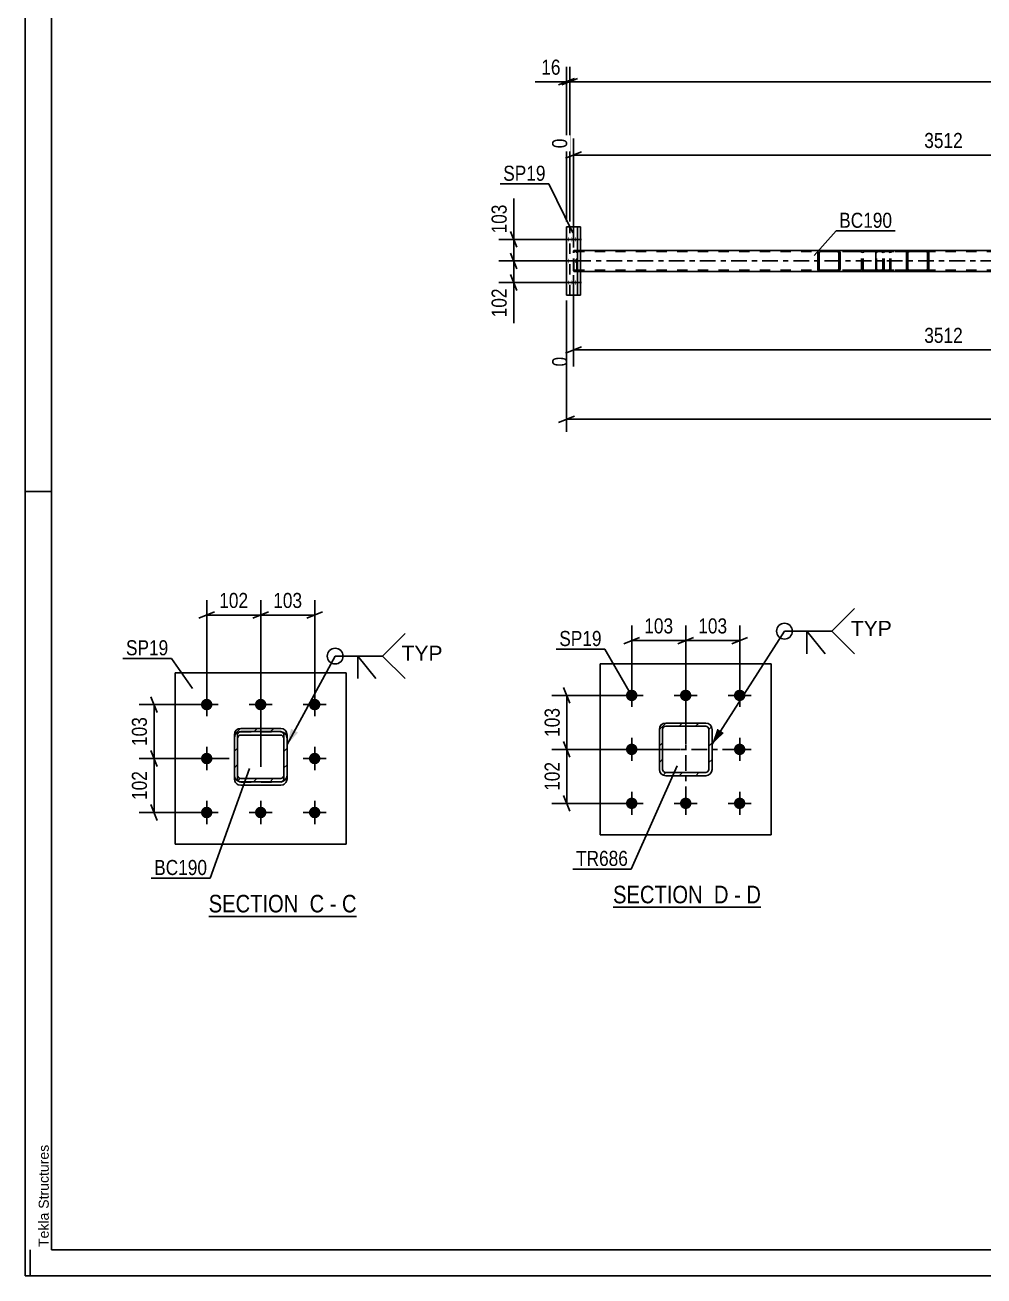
# Model space of a CAD drawing. Header units: millimetres. Extents: x -48 to 793, y -409 to 185.
# Drawn here: x -47.5 to 134.6, y -408.9 to -171.3 of the extents above; entities that cross this region are included whole.
import ezdxf

# ---------------------------------------------------------------- set-up
doc = ezdxf.new("R2010")
doc.units = ezdxf.units.MM
doc.linetypes.add('DXK_LINE_DOT2', pattern=[3.9198, 1.9599, -1.9599])
doc.linetypes.add('DXK_LINE_DOT3', pattern=[5.9187, 2.979, -0.9799, 0.9799, -0.9799])
doc.styles.add('Arial', font='ARIAL.TTF', dxfattribs={"height": 0.2})
doc.styles.add('Arial Narrow', font='ARIALN.TTF', dxfattribs={"height": 0.2})

# ---------------------------------------------------------------- blocks, each defined once
blk = doc.blocks.new('Unknown-122568784-18 - 2078')
at = {"color": 6, "linetype": 'Continuous'}
blk.add_line((64.13, -338.83), (92.2, -338.83), dxfattribs=at)
at = {"color": 0, "linetype": 'Continuous'}
blk.add_wipeout([(82.24, -338.08), (82.24, -334.58), (64.13, -334.58), (64.13, -338.08)], dxfattribs=at)
at = {"color": 7, "linetype": 'Continuous', "style": 'Arial Narrow'}
blk.add_text('SECTION ', height=3.34, dxfattribs=at).set_placement((64.13, -338.08))
at = {"color": 0, "linetype": 'Continuous'}
blk.add_wipeout([(86.06, -338.08), (86.06, -334.58), (83.29, -334.58), (83.29, -338.08)], dxfattribs=at)
at = {"color": 7, "linetype": 'Continuous', "style": 'Arial Narrow'}
blk.add_text('D', height=3.34, dxfattribs=at).set_placement((83.29, -338.08))
at = {"color": 0, "linetype": 'Continuous'}
blk.add_wipeout([(88.38, -338.08), (88.38, -334.58), (87.11, -334.58), (87.11, -338.08)], dxfattribs=at)
at = {"color": 7, "linetype": 'Continuous', "style": 'Arial Narrow'}
blk.add_text('-', height=3.34, dxfattribs=at).set_placement((87.11, -338.08))
at = {"color": 0, "linetype": 'Continuous'}
blk.add_wipeout([(92.2, -338.08), (92.2, -334.58), (89.43, -334.58), (89.43, -338.08)], dxfattribs=at)
at = {"color": 7, "linetype": 'Continuous', "style": 'Arial Narrow'}
blk.add_text('D', height=3.34, dxfattribs=at).set_placement((89.43, -338.08))
blk = doc.blocks.new('Unknown-122568784-1133 - 17325')
at = {"color": 5, "linetype": 'Continuous'}
for p, q in [((-47.51, 185.13), (-47.51, -408.87)), ((-42.51, 180.13), (-42.51, -403.87)), ((-42.51, -259.87), (-47.51, -259.87)), ((-46.51, -408.87), (-46.51, -403.87)), ((-42.51, -403.87), (788.49, -403.87)), ((-47.51, -408.87), (793.49, -408.87))]:
    blk.add_line(p, q, dxfattribs=at)
at = {"color": 174, "linetype": 'Continuous', "style": 'Arial'}
blk.add_text('Tekla Structures', height=1.9102, rotation=90, dxfattribs=at).set_placement((-43.01, -403.37))
blk = doc.blocks.new('Unknown-122568784-13 - 16167')
at = {"color": 6, "linetype": 'Continuous'}
blk.add_line((-12.64, -340.56), (15.43, -340.56), dxfattribs=at)
at = {"color": 0, "linetype": 'Continuous'}
blk.add_wipeout([(5.47, -339.81), (5.47, -336.31), (-12.64, -336.31), (-12.64, -339.81)], dxfattribs=at)
at = {"color": 7, "linetype": 'Continuous', "style": 'Arial Narrow'}
blk.add_text('SECTION ', height=3.34, dxfattribs=at).set_placement((-12.64, -339.81))
at = {"color": 0, "linetype": 'Continuous'}
blk.add_wipeout([(9.29, -339.81), (9.29, -336.31), (6.52, -336.31), (6.52, -339.81)], dxfattribs=at)
at = {"color": 7, "linetype": 'Continuous', "style": 'Arial Narrow'}
blk.add_text('C', height=3.34, dxfattribs=at).set_placement((6.52, -339.81))
at = {"color": 0, "linetype": 'Continuous'}
blk.add_wipeout([(11.61, -339.81), (11.61, -336.31), (10.34, -336.31), (10.34, -339.81)], dxfattribs=at)
at = {"color": 7, "linetype": 'Continuous', "style": 'Arial Narrow'}
blk.add_text('-', height=3.34, dxfattribs=at).set_placement((10.34, -339.81))
at = {"color": 0, "linetype": 'Continuous'}
blk.add_wipeout([(15.43, -339.81), (15.43, -336.31), (12.66, -336.31), (12.66, -339.81)], dxfattribs=at)
at = {"color": 7, "linetype": 'Continuous', "style": 'Arial Narrow'}
blk.add_text('C', height=3.34, dxfattribs=at).set_placement((12.66, -339.81))
blk = doc.blocks.new('Part-122568784-2136 - 2078')
at = {"color": 2, "linetype": 'Continuous'}
for p, q in [((94.17, -292.59), (61.67, -292.59)), ((61.67, -292.59), (61.67, -325.09)), ((94.17, -325.09), (94.17, -292.59)), ((61.67, -325.09), (94.17, -325.09))]:
    blk.add_line(p, q, dxfattribs=at)
blk = doc.blocks.new('Bolt-122568784-2181 - 2078')
at = {"linetype": 'Continuous'}
for points in [[(67.67, -299.69, -1), (67.67, -297.49, -1)], [(77.92, -299.69, -1), (77.92, -297.49, -1)], [(88.17, -299.69, -1), (88.17, -297.49, -1)], [(67.67, -309.94, -1), (67.67, -307.74, -1)], [(88.17, -309.94, -1), (88.17, -307.74, -1)], [(67.67, -320.19, -1), (67.67, -317.99, -1)], [(77.92, -320.19, -1), (77.92, -317.99, -1)], [(88.17, -320.19, -1), (88.17, -317.99, -1)]]:
    blk.add_hatch(color=1, dxfattribs=at).paths.add_polyline_path(points)
at = {"color": 1, "linetype": 'Continuous'}
for p, q in [((67.67, -300.79), (67.67, -296.39)), ((77.92, -300.79), (77.92, -296.39)), ((88.17, -300.79), (88.17, -296.39)), ((69.87, -298.59), (65.47, -298.59)), ((80.12, -298.59), (75.72, -298.59)), ((90.37, -298.59), (85.97, -298.59)), ((69.87, -308.84), (65.47, -308.84)), ((67.67, -311.04), (67.67, -306.64)), ((90.37, -308.84), (85.97, -308.84)), ((88.17, -311.04), (88.17, -306.64)), ((67.67, -321.29), (67.67, -316.89)), ((77.92, -321.29), (77.92, -316.89)), ((88.17, -321.29), (88.17, -316.89)), ((69.87, -319.09), (65.47, -319.09)), ((80.12, -319.09), (75.72, -319.09)), ((90.37, -319.09), (85.97, -319.09))]:
    blk.add_line(p, q, dxfattribs=at)
blk = doc.blocks.new('Part-122568784-2239 - 2078')
at = {"linetype": 'Continuous'}
h = blk.add_hatch(dxfattribs=at)
h.set_pattern_fill('', scale=0.7, style=0, pattern_type=0)
h.set_pattern_definition([(45, (74.1243, -303.8404), (-1.57154, 1.57154), [])])
h.paths.add_polyline_path([(81.72, -303.84), (74.12, -303.84), (73.67, -303.93), (73.28, -304.19), (73.02, -304.58), (72.92, -305.04), (72.92, -312.64), (73.02, -313.1), (73.28, -313.49), (73.67, -313.75), (74.12, -313.84), (81.72, -313.84), (82.18, -313.75), (82.57, -313.49), (82.83, -313.1), (82.92, -312.64), (82.92, -305.04), (82.83, -304.58), (82.57, -304.19), (82.18, -303.93)])
h.paths.add_polyline_path([(82.28, -304.81), (82.32, -305.04), (82.32, -312.64), (82.28, -312.87), (82.15, -313.06), (81.95, -313.19), (81.72, -313.24), (74.12, -313.24), (73.89, -313.19), (73.7, -313.06), (73.57, -312.87), (73.52, -312.64), (73.52, -305.04), (73.57, -304.81), (73.7, -304.62), (73.89, -304.49), (74.12, -304.44), (81.72, -304.44), (81.95, -304.49), (82.15, -304.62)])
at = {"color": 7, "linetype": 'DXK_LINE_DOT3'}
for p, q in [((77.92, -318.84), (77.92, -298.84)), ((87.92, -308.84), (67.92, -308.84))]:
    blk.add_line(p, q, dxfattribs=at)
at = {"color": 7, "linetype": 'DXK_LINE_DOT2'}
for p, q in [((73.67, -303.93), (74.12, -303.84)), ((74.12, -303.84), (81.72, -303.84)), ((81.72, -303.84), (82.18, -303.93)), ((72.92, -305.04), (73.02, -304.58)), ((72.92, -312.64), (72.92, -305.04)), ((73.57, -304.81), (73.52, -305.04)), ((73.52, -312.64), (73.52, -305.04)), ((73.7, -304.62), (73.57, -304.81)), ((73.89, -304.49), (73.7, -304.62)), ((74.12, -304.44), (73.89, -304.49)), ((74.12, -304.44), (81.72, -304.44)), ((81.95, -304.49), (81.72, -304.44)), ((82.15, -304.62), (81.95, -304.49)), ((82.28, -304.81), (82.15, -304.62)), ((82.32, -305.04), (82.28, -304.81)), ((82.32, -312.64), (82.32, -305.04)), ((82.83, -304.58), (82.92, -305.04)), ((82.92, -312.64), (82.92, -305.04)), ((73.02, -313.1), (72.92, -312.64)), ((73.52, -312.64), (73.57, -312.87)), ((73.57, -312.87), (73.7, -313.06)), ((73.7, -313.06), (73.89, -313.19)), ((73.89, -313.19), (74.12, -313.24)), ((74.12, -313.24), (81.72, -313.24)), ((81.72, -313.24), (81.95, -313.19)), ((81.95, -313.19), (82.15, -313.06)), ((82.15, -313.06), (82.28, -312.87)), ((82.28, -312.87), (82.32, -312.64)), ((82.92, -312.64), (82.83, -313.1)), ((74.12, -313.84), (73.67, -313.75)), ((74.12, -313.84), (81.72, -313.84)), ((82.18, -313.75), (81.72, -313.84))]:
    blk.add_line(p, q, dxfattribs=at)
at = {"color": 2, "linetype": 'Continuous'}
for p, q in [((74.12, -303.84), (73.67, -303.93)), ((74.12, -303.84), (81.72, -303.84)), ((82.18, -303.93), (81.72, -303.84)), ((73.02, -304.58), (72.92, -305.04)), ((72.92, -312.64), (72.92, -305.04)), ((73.52, -305.04), (73.57, -304.81)), ((73.52, -312.64), (73.52, -305.04)), ((73.57, -304.81), (73.7, -304.62)), ((73.7, -304.62), (73.89, -304.49)), ((73.89, -304.49), (74.12, -304.44)), ((74.12, -304.44), (81.72, -304.44)), ((81.72, -304.44), (81.95, -304.49)), ((81.95, -304.49), (82.15, -304.62)), ((82.15, -304.62), (82.28, -304.81)), ((82.28, -304.81), (82.32, -305.04)), ((82.32, -312.64), (82.32, -305.04)), ((82.92, -305.04), (82.83, -304.58)), ((82.92, -312.64), (82.92, -305.04)), ((72.92, -312.64), (73.02, -313.1)), ((73.57, -312.87), (73.52, -312.64)), ((73.7, -313.06), (73.57, -312.87)), ((73.89, -313.19), (73.7, -313.06)), ((74.12, -313.24), (73.89, -313.19)), ((74.12, -313.24), (81.72, -313.24)), ((81.95, -313.19), (81.72, -313.24)), ((82.15, -313.06), (81.95, -313.19)), ((82.28, -312.87), (82.15, -313.06)), ((82.32, -312.64), (82.28, -312.87)), ((82.83, -313.1), (82.92, -312.64)), ((73.67, -313.75), (74.12, -313.84)), ((74.12, -313.84), (81.72, -313.84)), ((81.72, -313.84), (82.18, -313.75))]:
    blk.add_line(p, q, dxfattribs=at)
at = {"color": 7, "linetype": 'DXK_LINE_DOT2'}
for centre, start, end in [((74.12, -305.04), 112.5, 157.5), ((81.72, -305.04), 22.5, 67.5), ((74.12, -312.64), 202.5, 247.5), ((81.72, -312.64), 292.5, 337.5)]:
    blk.add_arc(centre, 1.2, start, end, dxfattribs=at)
at = {"color": 2, "linetype": 'Continuous'}
for centre, start, end in [((74.12, -305.04), 112.5, 157.5), ((81.72, -305.04), 22.5, 67.5), ((74.12, -312.64), 202.5, 247.5), ((81.72, -312.64), 292.5, 337.5)]:
    blk.add_arc(centre, 1.2, start, end, dxfattribs=at)
blk = doc.blocks.new('Part-122568784-7209 - 6955')
at = {"linetype": 'Continuous'}
h = blk.add_hatch(dxfattribs=at)
h.set_pattern_fill('', scale=0.7, style=0, pattern_type=0)
h.set_pattern_definition([(45, (124.0168, -214.3581), (-1.57154, 1.57154), [])])
h.paths.add_polyline_path([(124.06, -214.54), (124.02, -214.36), (123.91, -214.2), (123.74, -214.1), (123.55, -214.06), (120.37, -214.06), (120.18, -214.1), (120.01, -214.2), (119.9, -214.36), (119.87, -214.54), (119.87, -217.58), (119.9, -217.77), (120.01, -217.92), (120.18, -218.03), (120.37, -218.06), (123.55, -218.06), (123.74, -218.03), (123.91, -217.92), (124.02, -217.77), (124.06, -217.58)])
h.paths.add_polyline_path([(123.78, -217.67), (123.73, -217.75), (123.65, -217.8), (123.55, -217.82), (120.37, -217.82), (120.27, -217.8), (120.19, -217.75), (120.14, -217.67), (120.12, -217.58), (120.12, -214.54), (120.14, -214.45), (120.19, -214.37), (120.27, -214.32), (120.37, -214.3), (123.55, -214.3), (123.65, -214.32), (123.73, -214.37), (123.78, -214.45), (123.8, -214.54), (123.8, -217.58)])
at = {"color": 2, "linetype": 'Continuous'}
for p, q in [((114.04, -214.54), (114.06, -214.36)), ((114.04, -217.58), (114.04, -214.54)), ((114.06, -214.36), (114.12, -214.2)), ((114.12, -214.2), (114.21, -214.1)), ((114.21, -214.1), (114.31, -214.06)), ((120.37, -214.06), (114.31, -214.06)), ((119.9, -214.36), (119.87, -214.54)), ((119.87, -217.58), (119.87, -214.54)), ((120.12, -214.54), (120.14, -214.45)), ((120.12, -217.58), (120.12, -214.54)), ((120.14, -214.45), (120.19, -214.37)), ((120.37, -214.06), (120.18, -214.1)), ((120.19, -214.37), (120.27, -214.32)), ((120.27, -214.32), (120.37, -214.3)), ((120.37, -214.06), (123.55, -214.06)), ((120.37, -214.3), (123.55, -214.3)), ((123.74, -214.1), (123.55, -214.06)), ((123.55, -214.3), (123.65, -214.32)), ((123.65, -214.32), (123.73, -214.37)), ((123.73, -214.37), (123.78, -214.45)), ((123.78, -214.45), (123.8, -214.54)), ((123.8, -217.58), (123.8, -214.54)), ((124.06, -214.54), (124.02, -214.36)), ((124.06, -217.58), (124.06, -214.54)), ((114.06, -217.77), (114.04, -217.58)), ((114.12, -217.92), (114.06, -217.77)), ((114.21, -218.03), (114.12, -217.92)), ((114.31, -218.06), (114.21, -218.03)), ((120.37, -218.06), (114.31, -218.06)), ((119.87, -217.58), (119.9, -217.77)), ((120.14, -217.67), (120.12, -217.58)), ((120.19, -217.75), (120.14, -217.67)), ((120.18, -218.03), (120.37, -218.06)), ((120.27, -217.8), (120.19, -217.75)), ((120.37, -217.82), (120.27, -217.8)), ((120.37, -217.82), (123.55, -217.82)), ((120.37, -218.06), (123.55, -218.06)), ((123.65, -217.8), (123.55, -217.82)), ((123.55, -218.06), (123.74, -218.03)), ((123.73, -217.75), (123.65, -217.8)), ((123.78, -217.67), (123.73, -217.75)), ((123.8, -217.58), (123.78, -217.67)), ((124.02, -217.77), (124.06, -217.58))]:
    blk.add_line(p, q, dxfattribs=at)
at = {"color": 7, "linetype": 'DXK_LINE_DOT2'}
for p, q in [((114.19, -214.45), (114.18, -214.54)), ((114.18, -217.58), (114.18, -214.54)), ((114.22, -214.37), (114.19, -214.45)), ((114.26, -214.32), (114.22, -214.37)), ((114.31, -214.3), (114.26, -214.32)), ((123.55, -214.3), (114.31, -214.3)), ((115.59, -214.3), (115.59, -214.06)), ((116.4, -214.06), (116.59, -214.1)), ((116.5, -214.32), (116.4, -214.3)), ((116.58, -214.37), (116.5, -214.32)), ((116.63, -214.45), (116.58, -214.37)), ((116.65, -214.54), (116.63, -214.45)), ((116.65, -217.58), (116.65, -214.54)), ((116.87, -214.36), (116.9, -214.54)), ((116.9, -217.58), (116.9, -214.54)), ((123.55, -214.06), (120.37, -214.06)), ((114.18, -217.58), (114.19, -217.67)), ((114.19, -217.67), (114.22, -217.75)), ((114.22, -217.75), (114.26, -217.8)), ((114.26, -217.8), (114.31, -217.82)), ((123.55, -217.82), (114.31, -217.82)), ((115.59, -218.06), (115.59, -217.82)), ((116.4, -217.82), (116.5, -217.8)), ((116.59, -218.03), (116.4, -218.06)), ((116.5, -217.8), (116.58, -217.75)), ((116.58, -217.75), (116.63, -217.67)), ((116.63, -217.67), (116.65, -217.58)), ((116.9, -217.58), (116.87, -217.77)), ((123.55, -218.06), (120.37, -218.06))]:
    blk.add_line(p, q, dxfattribs=at)
for centre, start, end in [((116.42, -214.56), 23.8494, 68.8059), ((116.42, -217.57), 291.1941, 336.1506)]:
    blk.add_arc(centre, 0.492, start, end, dxfattribs=at)
at = {"color": 2, "linetype": 'Continuous'}
for centre, start, end in [((120.35, -214.56), 111.1941, 156.1506), ((123.57, -214.56), 23.8494, 68.8059), ((120.35, -217.57), 203.8494, 248.8059), ((123.57, -217.57), 291.1941, 336.1506)]:
    blk.add_arc(centre, 0.492, start, end, dxfattribs=at)
blk = doc.blocks.new('Part-122568784-7106 - 6955')
at = {"color": 7, "linetype": 'DXK_LINE_DOT2'}
for p, q in [((56.63, -214.36), (56.62, -214.54)), ((56.62, -217.58), (56.62, -214.54)), ((56.65, -214.2), (56.63, -214.36)), ((56.67, -214.1), (56.65, -214.2)), ((56.66, -214.45), (56.67, -214.37)), ((56.66, -214.54), (56.66, -214.45)), ((56.66, -217.58), (56.66, -214.54)), ((56.7, -214.06), (56.67, -214.1)), ((56.67, -214.37), (56.69, -214.32)), ((56.69, -214.32), (56.7, -214.3)), ((57.98, -214.06), (56.7, -214.06)), ((721.13, -214.3), (56.7, -214.3)), ((57.22, -214.1), (57.19, -214.06)), ((57.19, -214.3), (57.21, -214.32)), ((57.21, -214.32), (57.22, -214.37)), ((57.25, -214.2), (57.22, -214.1)), ((57.22, -214.37), (57.23, -214.45)), ((57.23, -214.45), (57.23, -214.54)), ((57.23, -217.58), (57.23, -214.54)), ((57.26, -214.36), (57.25, -214.2)), ((57.27, -214.54), (57.26, -214.36)), ((57.27, -217.58), (57.27, -214.54)), ((123.55, -214.06), (103.49, -214.06)), ((56.62, -217.58), (56.63, -217.77)), ((56.63, -217.77), (56.65, -217.92)), ((56.65, -217.92), (56.67, -218.03)), ((56.66, -217.67), (56.66, -217.58)), ((56.67, -217.75), (56.66, -217.67)), ((56.69, -217.8), (56.67, -217.75)), ((56.67, -218.03), (56.7, -218.06)), ((56.7, -217.82), (56.69, -217.8)), ((721.13, -217.82), (56.7, -217.82)), ((57.98, -218.06), (56.7, -218.06)), ((57.21, -217.8), (57.19, -217.82)), ((57.19, -218.06), (57.22, -218.03)), ((57.22, -217.75), (57.21, -217.8)), ((57.23, -217.67), (57.22, -217.75)), ((57.22, -218.03), (57.25, -217.92)), ((57.23, -217.58), (57.23, -217.67)), ((57.25, -217.92), (57.26, -217.77)), ((57.26, -217.77), (57.27, -217.58)), ((123.55, -218.06), (103.49, -218.06))]:
    blk.add_line(p, q, dxfattribs=at)
at = {"color": 7, "linetype": 'DXK_LINE_DOT3'}
blk.add_line((56.95, -216.06), (721.13, -216.06), dxfattribs=at)
at = {"color": 2, "linetype": 'Continuous'}
for p, q in [((103.49, -214.06), (57.98, -214.06)), ((188.63, -214.06), (123.55, -214.06)), ((103.49, -218.06), (57.98, -218.06)), ((188.63, -218.06), (123.55, -218.06))]:
    blk.add_line(p, q, dxfattribs=at)
blk = doc.blocks.new('Bolt-122568784-7147 - 6955')
at = {"linetype": 'Continuous'}
for points in [[(55.73, -211.96), (55.73, -212.05), (55.72, -212.14), (55.72, -212.22), (55.71, -212.29), (55.7, -212.34), (55.68, -212.38), (55.67, -212.4), (55.65, -212.4), (55.64, -212.38), (55.63, -212.34), (55.61, -212.29), (55.6, -212.22), (55.6, -212.14), (55.59, -212.05), (55.59, -211.96), (55.59, -211.87), (55.6, -211.78), (55.6, -211.7), (55.61, -211.63), (55.63, -211.58), (55.64, -211.54), (55.65, -211.52), (55.67, -211.52), (55.68, -211.54), (55.7, -211.58), (55.71, -211.63), (55.72, -211.7), (55.72, -211.78), (55.73, -211.87)], [(56.38, -211.96), (56.38, -212.05), (56.38, -212.14), (56.37, -212.22), (56.36, -212.29), (56.35, -212.34), (56.34, -212.38), (56.32, -212.4), (56.31, -212.4), (56.29, -212.38), (56.28, -212.34), (56.27, -212.29), (56.26, -212.22), (56.25, -212.14), (56.25, -212.05), (56.24, -211.96), (56.25, -211.87), (56.25, -211.78), (56.26, -211.7), (56.27, -211.63), (56.28, -211.58), (56.29, -211.54), (56.31, -211.52), (56.32, -211.52), (56.34, -211.54), (56.35, -211.58), (56.36, -211.63), (56.37, -211.7), (56.38, -211.78), (56.38, -211.87)], [(57.04, -211.96), (57.04, -212.05), (57.03, -212.14), (57.02, -212.22), (57.01, -212.29), (57, -212.34), (56.99, -212.38), (56.97, -212.4), (56.96, -212.4), (56.95, -212.38), (56.93, -212.34), (56.92, -212.29), (56.91, -212.22), (56.9, -212.14), (56.9, -212.05), (56.9, -211.96), (56.9, -211.87), (56.9, -211.78), (56.91, -211.7), (56.92, -211.63), (56.93, -211.58), (56.95, -211.54), (56.96, -211.52), (56.97, -211.52), (56.99, -211.54), (57, -211.58), (57.01, -211.63), (57.02, -211.7), (57.03, -211.78), (57.04, -211.87)], [(55.73, -216.06), (55.73, -216.15), (55.72, -216.24), (55.72, -216.32), (55.71, -216.39), (55.7, -216.44), (55.68, -216.48), (55.67, -216.5), (55.65, -216.5), (55.64, -216.48), (55.63, -216.44), (55.61, -216.39), (55.6, -216.32), (55.6, -216.24), (55.59, -216.15), (55.59, -216.06), (55.59, -215.97), (55.6, -215.88), (55.6, -215.8), (55.61, -215.73), (55.63, -215.68), (55.64, -215.64), (55.65, -215.62), (55.67, -215.62), (55.68, -215.64), (55.7, -215.68), (55.71, -215.73), (55.72, -215.8), (55.72, -215.88), (55.73, -215.97)], [(57.04, -216.06), (57.04, -216.15), (57.03, -216.24), (57.02, -216.32), (57.01, -216.39), (57, -216.44), (56.99, -216.48), (56.97, -216.5), (56.96, -216.5), (56.95, -216.48), (56.93, -216.44), (56.92, -216.39), (56.91, -216.32), (56.9, -216.24), (56.9, -216.15), (56.9, -216.06), (56.9, -215.97), (56.9, -215.88), (56.91, -215.8), (56.92, -215.73), (56.93, -215.68), (56.95, -215.64), (56.96, -215.62), (56.97, -215.62), (56.99, -215.64), (57, -215.68), (57.01, -215.73), (57.02, -215.8), (57.03, -215.88), (57.04, -215.97)], [(55.73, -220.16), (55.73, -220.25), (55.72, -220.34), (55.72, -220.42), (55.71, -220.49), (55.7, -220.54), (55.68, -220.58), (55.67, -220.6), (55.65, -220.6), (55.64, -220.58), (55.63, -220.54), (55.61, -220.49), (55.6, -220.42), (55.6, -220.34), (55.59, -220.25), (55.59, -220.16), (55.59, -220.07), (55.6, -219.98), (55.6, -219.9), (55.61, -219.83), (55.63, -219.78), (55.64, -219.74), (55.65, -219.72), (55.67, -219.72), (55.68, -219.74), (55.7, -219.78), (55.71, -219.83), (55.72, -219.9), (55.72, -219.98), (55.73, -220.07)], [(56.38, -220.16), (56.38, -220.25), (56.38, -220.34), (56.37, -220.42), (56.36, -220.49), (56.35, -220.54), (56.34, -220.58), (56.32, -220.6), (56.31, -220.6), (56.29, -220.58), (56.28, -220.54), (56.27, -220.49), (56.26, -220.42), (56.25, -220.34), (56.25, -220.25), (56.24, -220.16), (56.25, -220.07), (56.25, -219.98), (56.26, -219.9), (56.27, -219.83), (56.28, -219.78), (56.29, -219.74), (56.31, -219.72), (56.32, -219.72), (56.34, -219.74), (56.35, -219.78), (56.36, -219.83), (56.37, -219.9), (56.38, -219.98), (56.38, -220.07)], [(57.04, -220.16), (57.04, -220.25), (57.03, -220.34), (57.02, -220.42), (57.01, -220.49), (57, -220.54), (56.99, -220.58), (56.97, -220.6), (56.96, -220.6), (56.95, -220.58), (56.93, -220.54), (56.92, -220.49), (56.91, -220.42), (56.9, -220.34), (56.9, -220.25), (56.9, -220.16), (56.9, -220.07), (56.9, -219.98), (56.91, -219.9), (56.92, -219.83), (56.93, -219.78), (56.95, -219.74), (56.96, -219.72), (56.97, -219.72), (56.99, -219.74), (57, -219.78), (57.01, -219.83), (57.02, -219.9), (57.03, -219.98), (57.04, -220.07)]]:
    blk.add_hatch(color=1, dxfattribs=at).paths.add_polyline_path(points)
at = {"color": 1, "linetype": 'Continuous'}
for p, q in [((56.81, -211.96), (53.53, -211.96)), ((57.46, -211.96), (54.18, -211.96)), ((58.11, -211.96), (54.83, -211.96)), ((56.81, -216.06), (53.53, -216.06)), ((58.11, -216.06), (54.83, -216.06)), ((56.81, -220.16), (53.53, -220.16)), ((57.46, -220.16), (54.18, -220.16)), ((58.11, -220.16), (54.83, -220.16))]:
    blk.add_line(p, q, dxfattribs=at)
blk = doc.blocks.new('Part-122568784-7210 - 6955')
at = {"linetype": 'Continuous'}
h = blk.add_hatch(dxfattribs=at)
h.set_pattern_fill('', scale=0.7, style=0, pattern_type=0)
h.set_pattern_definition([(45, (107.1989, -214.3581), (-1.57154, 1.57154), [])])
h.paths.add_polyline_path([(107.24, -214.54), (107.2, -214.36), (107.09, -214.2), (106.92, -214.1), (106.73, -214.06), (103.49, -214.06), (103.3, -214.1), (103.13, -214.2), (103.02, -214.36), (102.98, -214.54), (102.98, -217.58), (103.02, -217.77), (103.13, -217.92), (103.3, -218.03), (103.49, -218.06), (106.73, -218.06), (106.92, -218.03), (107.09, -217.92), (107.2, -217.77), (107.24, -217.58)])
h.paths.add_polyline_path([(106.96, -217.67), (106.91, -217.75), (106.82, -217.8), (106.73, -217.82), (103.49, -217.82), (103.39, -217.8), (103.31, -217.75), (103.26, -217.67), (103.24, -217.58), (103.24, -214.54), (103.26, -214.45), (103.31, -214.37), (103.39, -214.32), (103.49, -214.3), (106.73, -214.3), (106.82, -214.32), (106.91, -214.37), (106.96, -214.45), (106.98, -214.54), (106.98, -217.58)])
at = {"color": 2, "linetype": 'Continuous'}
for p, q in [((103.02, -214.36), (102.98, -214.54)), ((102.98, -217.58), (102.98, -214.54)), ((103.24, -214.54), (103.26, -214.45)), ((103.24, -217.58), (103.24, -214.54)), ((103.26, -214.45), (103.31, -214.37)), ((103.49, -214.06), (103.3, -214.1)), ((103.31, -214.37), (103.39, -214.32)), ((103.39, -214.32), (103.49, -214.3)), ((103.49, -214.06), (106.73, -214.06)), ((103.49, -214.3), (106.73, -214.3)), ((114.31, -214.06), (106.73, -214.06)), ((106.92, -214.1), (106.73, -214.06)), ((106.73, -214.3), (106.82, -214.32)), ((106.82, -214.32), (106.91, -214.37)), ((106.91, -214.37), (106.96, -214.45)), ((106.96, -214.45), (106.98, -214.54)), ((106.98, -217.58), (106.98, -214.54)), ((107.24, -214.54), (107.2, -214.36)), ((107.24, -217.58), (107.24, -214.54)), ((102.98, -217.58), (103.02, -217.77)), ((103.26, -217.67), (103.24, -217.58)), ((103.31, -217.75), (103.26, -217.67)), ((103.3, -218.03), (103.49, -218.06)), ((103.39, -217.8), (103.31, -217.75)), ((103.49, -217.82), (103.39, -217.8)), ((103.49, -217.82), (106.73, -217.82)), ((103.49, -218.06), (106.73, -218.06)), ((106.82, -217.8), (106.73, -217.82)), ((106.73, -218.06), (106.92, -218.03)), ((114.31, -218.06), (106.73, -218.06)), ((106.91, -217.75), (106.82, -217.8)), ((106.96, -217.67), (106.91, -217.75)), ((106.98, -217.58), (106.96, -217.67)), ((107.2, -217.77), (107.24, -217.58))]:
    blk.add_line(p, q, dxfattribs=at)
at = {"color": 7, "linetype": 'DXK_LINE_DOT2'}
for p, q in [((106.73, -214.06), (103.49, -214.06)), ((115.08, -214.3), (103.49, -214.3)), ((111.33, -214.54), (111.37, -214.36)), ((111.33, -217.58), (111.33, -214.54)), ((111.61, -214.45), (111.59, -214.54)), ((111.59, -217.58), (111.59, -214.54)), ((111.66, -214.37), (111.61, -214.45)), ((111.65, -214.1), (111.84, -214.06)), ((111.74, -214.32), (111.66, -214.37)), ((111.84, -214.3), (111.74, -214.32)), ((115.08, -214.06), (114.31, -214.06)), ((115.08, -214.06), (115.27, -214.1)), ((115.17, -214.32), (115.08, -214.3)), ((115.26, -214.37), (115.17, -214.32)), ((115.31, -214.45), (115.26, -214.37)), ((115.33, -214.54), (115.31, -214.45)), ((115.33, -217.58), (115.33, -214.54)), ((115.55, -214.36), (115.59, -214.54)), ((115.59, -217.58), (115.59, -214.54)), ((115.08, -217.82), (103.49, -217.82)), ((106.73, -218.06), (103.49, -218.06)), ((111.37, -217.77), (111.33, -217.58)), ((111.59, -217.58), (111.61, -217.67)), ((111.61, -217.67), (111.66, -217.75)), ((111.84, -218.06), (111.65, -218.03)), ((111.66, -217.75), (111.68, -217.77)), ((111.68, -217.77), (111.74, -217.8)), ((111.74, -217.8), (111.84, -217.82)), ((115.08, -218.06), (114.31, -218.06)), ((115.08, -217.82), (115.17, -217.8)), ((115.27, -218.03), (115.08, -218.06)), ((115.17, -217.8), (115.26, -217.75)), ((115.26, -217.75), (115.31, -217.67)), ((115.31, -217.67), (115.33, -217.58)), ((115.59, -217.58), (115.55, -217.77))]:
    blk.add_line(p, q, dxfattribs=at)
at = {"color": 2, "linetype": 'Continuous'}
for centre, start, end in [((103.47, -214.56), 110.7583, 155.68), ((106.75, -214.56), 24.32, 69.2417), ((103.47, -217.56), 204.32, 249.2417), ((106.75, -217.56), 290.7583, 335.68)]:
    blk.add_arc(centre, 0.496, start, end, dxfattribs=at)
at = {"color": 7, "linetype": 'DXK_LINE_DOT2'}
for centre, start, end in [((111.82, -214.56), 110.7583, 155.68), ((115.1, -214.56), 24.32, 69.2417), ((111.82, -217.56), 204.32, 249.2417), ((115.1, -217.56), 290.7583, 335.68)]:
    blk.add_arc(centre, 0.496, start, end, dxfattribs=at)
blk = doc.blocks.new('Part-122568784-7216 - 6955')
at = {"color": 2, "linetype": 'Continuous'}
for p, q in [((57.98, -209.56), (55.28, -209.56)), ((55.28, -222.56), (55.28, -209.56)), ((57.35, -222.56), (57.35, -209.56)), ((57.98, -209.56), (57.98, -222.56)), ((57.98, -222.56), (55.28, -222.56))]:
    blk.add_line(p, q, dxfattribs=at)
at = {"color": 7, "linetype": 'DXK_LINE_DOT2'}
blk.add_line((55.91, -222.56), (55.91, -209.56), dxfattribs=at)
blk = doc.blocks.new('Part-122568784-16187 - 16167')
at = {"color": 2, "linetype": 'Continuous'}
for p, q in [((-19.02, -326.83), (-19.02, -294.33)), ((-19.02, -294.33), (13.48, -294.33)), ((13.48, -326.83), (13.48, -294.33)), ((13.48, -326.83), (-19.02, -326.83))]:
    blk.add_line(p, q, dxfattribs=at)
blk = doc.blocks.new('Part-122568784-16302 - 16167')
at = {"linetype": 'Continuous'}
h = blk.add_hatch(dxfattribs=at)
h.set_pattern_fill('', scale=0.7, style=0, pattern_type=0)
h.set_pattern_definition([(45, (-6.5707, -304.8467), (-1.57154, 1.57154), [])])
h.paths.add_polyline_path([(1.03, -304.85), (-6.57, -304.85), (-7.03, -304.94), (-7.42, -305.2), (-7.68, -305.6), (-7.77, -306.06), (-7.77, -313.76), (-7.68, -314.23), (-7.42, -314.62), (-7.03, -314.88), (-6.57, -314.98), (1.03, -314.98), (1.49, -314.88), (1.88, -314.62), (2.14, -314.23), (2.23, -313.76), (2.23, -306.06), (2.14, -305.6), (1.88, -305.2), (1.49, -304.94)])
h.paths.add_polyline_path([(1.58, -305.83), (1.63, -306.06), (1.63, -313.76), (1.58, -313.99), (1.45, -314.19), (1.26, -314.32), (1.03, -314.37), (-6.57, -314.37), (-6.8, -314.32), (-6.99, -314.19), (-7.13, -313.99), (-7.17, -313.76), (-7.17, -306.06), (-7.13, -305.83), (-6.99, -305.63), (-6.8, -305.5), (-6.57, -305.45), (1.03, -305.45), (1.26, -305.5), (1.45, -305.63)])
at = {"color": 2, "linetype": 'Continuous'}
for p, q in [((-7.68, -305.6), (-7.77, -306.06)), ((-7.77, -313.76), (-7.77, -306.06)), ((-7.17, -306.06), (-7.13, -305.83)), ((-7.17, -313.76), (-7.17, -306.06)), ((-7.13, -306.5), (-7.17, -306.73)), ((-7.13, -305.83), (-6.99, -305.63)), ((-6.99, -306.3), (-7.13, -306.5)), ((-6.57, -304.85), (-7.03, -304.94)), ((-6.99, -305.63), (-6.8, -305.5)), ((-6.8, -306.17), (-6.99, -306.3)), ((-6.8, -305.5), (-6.57, -305.45)), ((-6.57, -306.13), (-6.8, -306.17)), ((-6.57, -304.85), (1.03, -304.85)), ((-6.57, -305.45), (1.03, -305.45)), ((-6.57, -306.13), (1.03, -306.13)), ((1.49, -304.94), (1.03, -304.85)), ((1.03, -305.45), (1.26, -305.5)), ((1.26, -306.17), (1.03, -306.13)), ((1.26, -305.5), (1.45, -305.63)), ((1.45, -306.3), (1.26, -306.17)), ((1.45, -305.63), (1.58, -305.83)), ((1.58, -306.5), (1.45, -306.3)), ((1.58, -305.83), (1.63, -306.06)), ((1.63, -306.73), (1.58, -306.5)), ((1.63, -313.76), (1.63, -306.06)), ((2.23, -306.06), (2.14, -305.6)), ((2.23, -313.76), (2.23, -306.06)), ((-7.77, -314.43), (-7.77, -313.76)), ((-7.77, -313.76), (-7.68, -314.23)), ((-7.68, -314.9), (-7.77, -314.43)), ((-7.13, -313.99), (-7.17, -313.76)), ((-6.99, -314.19), (-7.13, -313.99)), ((-7.03, -314.88), (-6.57, -314.98)), ((-6.57, -315.65), (-7.03, -315.56)), ((-6.8, -314.32), (-6.99, -314.19)), ((-6.57, -314.37), (-6.8, -314.32)), ((-6.57, -314.37), (1.03, -314.37)), ((-6.57, -314.98), (1.03, -314.98)), ((-6.57, -315.65), (1.03, -315.65)), ((1.26, -314.32), (1.03, -314.37)), ((1.03, -314.98), (1.49, -314.88)), ((1.49, -315.56), (1.03, -315.65)), ((1.45, -314.19), (1.26, -314.32)), ((1.58, -313.99), (1.45, -314.19)), ((1.63, -313.76), (1.58, -313.99)), ((2.14, -314.23), (2.23, -313.76)), ((2.23, -314.43), (2.14, -314.9)), ((2.23, -314.43), (2.23, -313.76))]:
    blk.add_line(p, q, dxfattribs=at)
at = {"color": 7, "linetype": 'DXK_LINE_DOT2'}
for p, q in [((-7.77, -313.76), (-7.77, -306.06)), ((-7.77, -306.73), (-7.68, -306.27)), ((-7.17, -314.43), (-7.17, -306.06)), ((-7.03, -305.61), (-6.57, -305.52)), ((-6.57, -305.52), (1.03, -305.52)), ((1.03, -305.52), (1.49, -305.61)), ((1.63, -314.43), (1.63, -306.06)), ((2.14, -306.27), (2.23, -306.73)), ((2.23, -313.76), (2.23, -306.06)), ((-7.17, -314.43), (-7.13, -314.67)), ((-7.13, -314.67), (-6.99, -314.86)), ((-6.99, -314.86), (-6.8, -314.99)), ((-6.8, -314.99), (-6.57, -315.04)), ((-6.57, -315.04), (1.03, -315.04)), ((1.03, -315.04), (1.26, -314.99)), ((1.26, -314.99), (1.45, -314.86)), ((1.45, -314.86), (1.58, -314.67)), ((1.58, -314.67), (1.63, -314.43))]:
    blk.add_line(p, q, dxfattribs=at)
at = {"color": 7, "linetype": 'DXK_LINE_DOT3'}
blk.add_line((-2.77, -312.18), (-2.77, -309.91), dxfattribs=at)
at = {"color": 2, "linetype": 'Continuous'}
for centre, start, end in [((-6.56, -306.05), 112.87, 157.8666), ((1.02, -306.05), 22.1334, 67.13), ((-6.56, -313.77), 202.1334, 247.13), ((-6.56, -314.44), 202.1334, 247.13), ((1.02, -313.77), 292.87, 337.8666), ((1.02, -314.44), 292.87, 337.8666)]:
    blk.add_arc(centre, 1.21, start, end, dxfattribs=at)
at = {"color": 7, "linetype": 'DXK_LINE_DOT2'}
for centre, start, end in [((-6.56, -306.72), 112.87, 157.8666), ((1.02, -306.72), 22.1334, 67.13)]:
    blk.add_arc(centre, 1.21, start, end, dxfattribs=at)
blk = doc.blocks.new('Bolt-122568784-16316 - 16167')
at = {"linetype": 'Continuous'}
for points in [[(-13.02, -301.43, -1), (-13.02, -299.23, -1)], [(-2.77, -301.43, -1), (-2.77, -299.23, -1)], [(7.48, -301.43, -1), (7.48, -299.23, -1)], [(-13.02, -311.68, -1), (-13.02, -309.48, -1)], [(7.48, -311.68, -1), (7.48, -309.48, -1)], [(-13.02, -321.93, -1), (-13.02, -319.73, -1)], [(-2.77, -321.93, -1), (-2.77, -319.73, -1)], [(7.48, -321.93, -1), (7.48, -319.73, -1)]]:
    blk.add_hatch(color=1, dxfattribs=at).paths.add_polyline_path(points)
at = {"color": 1, "linetype": 'Continuous'}
for p, q in [((-13.02, -298.13), (-13.02, -302.53)), ((-2.77, -298.13), (-2.77, -302.53)), ((7.48, -298.13), (7.48, -302.53)), ((-10.82, -300.33), (-15.22, -300.33)), ((-0.57, -300.33), (-4.97, -300.33)), ((9.68, -300.33), (5.28, -300.33)), ((-13.02, -308.38), (-13.02, -312.78)), ((7.48, -308.38), (7.48, -312.78)), ((-10.82, -310.58), (-15.22, -310.58)), ((9.68, -310.58), (5.28, -310.58)), ((-13.02, -318.63), (-13.02, -323.03)), ((-2.77, -318.63), (-2.77, -323.03)), ((7.48, -318.63), (7.48, -323.03)), ((-10.82, -320.83), (-15.22, -320.83)), ((-0.57, -320.83), (-4.97, -320.83)), ((9.68, -320.83), (5.28, -320.83))]:
    blk.add_line(p, q, dxfattribs=at)
blk = doc.blocks.new('StraightDimension-122568784-2274 - 2078')
at = {"color": 7, "linetype": 'Continuous'}
for p, q in [((77.92, -307.84), (77.92, -285.32)), ((88.17, -297.59), (88.17, -285.32)), ((76.42, -288.77), (79.42, -287.57)), ((77.92, -288.17), (88.17, -288.17)), ((89.67, -287.57), (86.67, -288.77))]:
    blk.add_line(p, q, dxfattribs=at)
at = {"color": 0}
blk.add_wipeout([(86.39, -287.42), (86.39, -283.22), (79.71, -283.22), (79.71, -287.42)], dxfattribs=at)
at = {"color": 3, "style": 'Arial Narrow'}
blk.add_text('103', height=2.863, dxfattribs=at).set_placement((80.31, -286.82))
blk = doc.blocks.new('StraightDimension-122568784-2291 - 2078')
at = {"color": 7, "linetype": 'Continuous'}
for p, q in [((67.67, -297.59), (67.67, -285.32)), ((77.92, -307.84), (77.92, -285.32)), ((66.17, -288.77), (69.17, -287.57)), ((67.67, -288.17), (77.92, -288.17)), ((79.42, -287.57), (76.42, -288.77))]:
    blk.add_line(p, q, dxfattribs=at)
at = {"color": 0}
blk.add_wipeout([(76.14, -287.42), (76.14, -283.22), (69.46, -283.22), (69.46, -287.42)], dxfattribs=at)
at = {"color": 3, "style": 'Arial Narrow'}
blk.add_text('103', height=2.863, dxfattribs=at).set_placement((70.06, -286.82))
blk = doc.blocks.new('StraightDimension-122568784-2309 - 2078')
at = {"color": 7, "linetype": 'Continuous'}
for p, q in [((66.67, -298.59), (52.5, -298.59)), ((54.75, -297.09), (55.95, -300.09)), ((55.35, -308.84), (55.35, -298.59)), ((76.92, -308.84), (52.5, -308.84)), ((55.95, -310.34), (54.75, -307.34))]:
    blk.add_line(p, q, dxfattribs=at)
at = {"color": 0}
blk.add_wipeout([(54.6, -300.37), (50.4, -300.37), (50.4, -307.06), (54.6, -307.06)], dxfattribs=at)
at = {"color": 3, "style": 'Arial Narrow'}
blk.add_text('103', height=2.863, rotation=90.0002, dxfattribs=at).set_placement((54, -306.46))
blk = doc.blocks.new('StraightDimension-122568784-2326 - 2078')
at = {"color": 7, "linetype": 'Continuous'}
for p, q in [((76.92, -308.84), (52.5, -308.84)), ((54.75, -307.34), (55.95, -310.34)), ((55.35, -319.09), (55.35, -308.84)), ((55.95, -320.59), (54.75, -317.59)), ((66.67, -319.09), (52.5, -319.09))]:
    blk.add_line(p, q, dxfattribs=at)
at = {"color": 0}
blk.add_wipeout([(54.6, -310.62), (50.4, -310.62), (50.4, -317.31), (54.6, -317.31)], dxfattribs=at)
at = {"color": 3, "style": 'Arial Narrow'}
blk.add_text('102', height=2.863, rotation=90.0002, dxfattribs=at).set_placement((54, -316.71))
blk = doc.blocks.new('StraightDimension-122568784-16895 - 6955')
at = {"color": 7, "linetype": 'Continuous'}
for p, q in [((56.63, -218.77), (56.63, -236.11)), ((197.12, -227.46), (197.12, -241.6)), ((58.13, -232.38), (55.13, -233.58)), ((195.62, -233.58), (198.62, -232.38)), ((56.63, -232.98), (197.12, -232.98))]:
    blk.add_line(p, q, dxfattribs=at)
at = {"color": 0}
blk.add_wipeout([(131.13, -232.23), (131.13, -228.03), (122.62, -228.03), (122.62, -232.23)], dxfattribs=at)
at = {"color": 0, "linetype": 'Continuous'}
for points in [[(56.03, -233.68), (51.83, -233.68), (51.83, -236.71), (56.03, -236.71)], [(196.52, -233.68), (192.32, -233.68), (192.32, -242.2), (196.52, -242.2)]]:
    blk.add_wipeout(points, dxfattribs=at)
at = {"color": 3, "style": 'Arial Narrow'}
blk.add_text('3512', height=2.863, dxfattribs=at).set_placement((123.22, -231.63))
at = {"color": 3, "linetype": 'Continuous', "style": 'Arial Narrow'}
for s, height, p in [('0', 2.86, (55.43, -236.11)), ('3512', 2.863, (195.92, -241.6))]:
    blk.add_text(s, height=height, rotation=90.0002, dxfattribs=at).set_placement(p)
blk = doc.blocks.new('StraightDimension-122568784-9107 - 6955')
at = {"color": 7, "linetype": 'Continuous'}
for p, q in [((55.28, -208.56), (55.28, -179.19)), ((55.91, -208.56), (55.91, -179.19)), ((53.78, -182.64), (56.78, -181.44)), ((57.41, -181.44), (54.41, -182.64)), ((55.28, -182.04), (55.91, -182.04))]:
    blk.add_line(p, q, dxfattribs=at)
at = {"color": 0}
blk.add_wipeout([(54.75, -181.29), (54.75, -177.09), (49.9, -177.09), (49.9, -181.29)], dxfattribs=at)
at = {"color": 7, "linetype": 'Continuous'}
blk.add_line((55.28, -182.04), (49.37, -182.04), dxfattribs=at)
blk.add_line((55.28, -182.04), (49.37, -182.04), dxfattribs=at)
at = {"color": 3, "style": 'Arial Narrow'}
blk.add_text('16', height=2.863, dxfattribs=at).set_placement((50.5, -180.69))
blk = doc.blocks.new('StraightDimension-122568784-7291 - 6955')
at = {"color": 7, "linetype": 'Continuous'}
for p, q in [((55.28, -223.56), (55.28, -248.52)), ((56.78, -245.52), (53.78, -246.72)), ((55.28, -246.12), (731.99, -246.12))]:
    blk.add_line(p, q, dxfattribs=at)
blk = doc.blocks.new('StraightDimension-122568784-9106 - 6955')
at = {"color": 7, "linetype": 'Continuous'}
for p, q in [((55.91, -208.56), (55.91, -179.19)), ((57.41, -181.44), (54.41, -182.64)), ((55.91, -182.04), (731.35, -182.04))]:
    blk.add_line(p, q, dxfattribs=at)
blk = doc.blocks.new('StraightDimension-122568784-16760 - 6955')
at = {"color": 7, "linetype": 'Continuous'}
for p, q in [((44.68, -210.46), (45.88, -213.46)), ((54.28, -211.96), (42.43, -211.96)), ((45.28, -216.06), (45.28, -211.96)), ((54.28, -216.06), (42.43, -216.06)), ((45.88, -217.56), (44.68, -214.56))]:
    blk.add_line(p, q, dxfattribs=at)
at = {"color": 0}
blk.add_wipeout([(44.53, -204.75), (40.33, -204.75), (40.33, -211.44), (44.53, -211.44)], dxfattribs=at)
at = {"color": 7, "linetype": 'Continuous'}
blk.add_line((45.28, -211.96), (45.28, -204.23), dxfattribs=at)
blk.add_line((45.28, -211.96), (45.28, -204.23), dxfattribs=at)
at = {"color": 3, "style": 'Arial Narrow'}
blk.add_text('103', height=2.863, rotation=90.0002, dxfattribs=at).set_placement((43.93, -210.84))
blk = doc.blocks.new('StraightDimension-122568784-16761 - 6955')
at = {"color": 7, "linetype": 'Continuous'}
for p, q in [((54.28, -216.06), (42.43, -216.06)), ((44.68, -214.56), (45.88, -217.56)), ((45.28, -220.16), (45.28, -216.06)), ((54.28, -220.16), (42.43, -220.16)), ((45.88, -221.66), (44.68, -218.66))]:
    blk.add_line(p, q, dxfattribs=at)
at = {"color": 0}
blk.add_wipeout([(44.53, -220.69), (40.33, -220.69), (40.33, -227.37), (44.53, -227.37)], dxfattribs=at)
at = {"color": 7, "linetype": 'Continuous'}
blk.add_line((45.28, -220.16), (45.28, -227.9), dxfattribs=at)
blk.add_line((45.28, -220.16), (45.28, -227.9), dxfattribs=at)
at = {"color": 3, "style": 'Arial Narrow'}
blk.add_text('102', height=2.863, rotation=90.0002, dxfattribs=at).set_placement((43.93, -226.77))
blk = doc.blocks.new('StraightDimension-122568784-16832 - 6955')
at = {"color": 7, "linetype": 'Continuous'}
for p, q in [((197.12, -205.46), (197.12, -187.35)), ((56.62, -213.54), (56.62, -192.83)), ((58.12, -195.36), (55.12, -196.56)), ((56.62, -195.96), (197.12, -195.96)), ((195.62, -196.56), (198.62, -195.36))]:
    blk.add_line(p, q, dxfattribs=at)
at = {"color": 0, "linetype": 'Continuous'}
for points in [[(196.52, -186.75), (192.32, -186.75), (192.32, -195.26), (196.52, -195.26)], [(56.02, -192.23), (51.82, -192.23), (51.82, -195.26), (56.02, -195.26)]]:
    blk.add_wipeout(points, dxfattribs=at)
at = {"color": 0}
blk.add_wipeout([(131.13, -195.21), (131.13, -191.01), (122.62, -191.01), (122.62, -195.21)], dxfattribs=at)
at = {"color": 3, "linetype": 'Continuous', "style": 'Arial Narrow'}
for s, height, p in [('3512', 2.863, (195.92, -194.66)), ('0', 2.86, (55.42, -194.66))]:
    blk.add_text(s, height=height, rotation=90.0002, dxfattribs=at).set_placement(p)
at = {"color": 3, "style": 'Arial Narrow'}
blk.add_text('3512', height=2.863, dxfattribs=at).set_placement((123.22, -194.61))
blk = doc.blocks.new('StraightDimension-122568784-16927 - 16167')
at = {"color": 7, "linetype": 'Continuous'}
for p, q in [((-14.52, -283.93), (-11.52, -282.73)), ((-13.02, -299.33), (-13.02, -280.48)), ((-1.27, -282.73), (-4.27, -283.93)), ((-2.77, -310.04), (-2.77, -280.48)), ((-13.02, -283.33), (-2.77, -283.33))]:
    blk.add_line(p, q, dxfattribs=at)
at = {"color": 0}
blk.add_wipeout([(-4.55, -282.58), (-4.55, -278.38), (-11.24, -278.38), (-11.24, -282.58)], dxfattribs=at)
at = {"color": 3, "style": 'Arial Narrow'}
blk.add_text('102', height=2.863, dxfattribs=at).set_placement((-10.64, -281.98))
blk = doc.blocks.new('StraightDimension-122568784-16967 - 16167')
at = {"color": 7, "linetype": 'Continuous'}
for p, q in [((-23.62, -298.83), (-22.42, -301.83)), ((-14.02, -300.33), (-25.87, -300.33)), ((-23.02, -310.58), (-23.02, -300.33)), ((-8.77, -310.58), (-25.87, -310.58)), ((-22.42, -312.08), (-23.62, -309.08))]:
    blk.add_line(p, q, dxfattribs=at)
at = {"color": 0}
blk.add_wipeout([(-23.77, -302.12), (-27.97, -302.12), (-27.97, -308.8), (-23.77, -308.8)], dxfattribs=at)
at = {"color": 3, "style": 'Arial Narrow'}
blk.add_text('103', height=2.863, rotation=90.0002, dxfattribs=at).set_placement((-24.37, -308.2))
blk = doc.blocks.new('StraightDimension-122568784-16926 - 16167')
at = {"color": 7, "linetype": 'Continuous'}
for p, q in [((-4.27, -283.93), (-1.27, -282.73)), ((-2.77, -310.04), (-2.77, -280.48)), ((8.98, -282.73), (5.98, -283.93)), ((7.48, -299.33), (7.48, -280.48)), ((-2.77, -283.33), (7.48, -283.33))]:
    blk.add_line(p, q, dxfattribs=at)
at = {"color": 0}
blk.add_wipeout([(5.7, -282.58), (5.7, -278.38), (-0.99, -278.38), (-0.99, -282.58)], dxfattribs=at)
at = {"color": 3, "style": 'Arial Narrow'}
blk.add_text('103', height=2.863, dxfattribs=at).set_placement((-0.39, -281.98))
blk = doc.blocks.new('StraightDimension-122568784-16968 - 16167')
at = {"color": 7, "linetype": 'Continuous'}
for p, q in [((-8.77, -310.58), (-25.87, -310.58)), ((-23.62, -309.08), (-22.42, -312.08)), ((-23.02, -320.83), (-23.02, -310.58)), ((-22.42, -322.33), (-23.62, -319.33)), ((-14.02, -320.83), (-25.87, -320.83))]:
    blk.add_line(p, q, dxfattribs=at)
at = {"color": 0}
blk.add_wipeout([(-23.77, -312.37), (-27.97, -312.37), (-27.97, -319.05), (-23.77, -319.05)], dxfattribs=at)
at = {"color": 3, "style": 'Arial Narrow'}
blk.add_text('102', height=2.863, rotation=90.0002, dxfattribs=at).set_placement((-24.37, -318.45))
blk = doc.blocks.new('Mark-122568784-2132 - 2078')
at = {"color": 0}
blk.add_wipeout([(61.96, -289.21), (61.96, -286.21), (53.92, -286.21), (53.92, -289.21)], dxfattribs=at)
blk.add_wipeout([(61.96, -289.21), (61.96, -286.21), (53.92, -286.21), (53.92, -289.21)], dxfattribs=at)
at = {"color": 30, "linetype": 'Continuous'}
for p in [(53.32, -289.81), (67.56, -298.47)]:
    blk.add_line(p, (62.56, -289.81), dxfattribs=at)
at = {"color": 3, "style": 'Arial Narrow'}
blk.add_text('SP19', height=2.863, dxfattribs=at).set_placement((53.92, -289.21))
blk = doc.blocks.new('WeldMark-122568784-2343 - 2078')
at = {"linetype": 'Continuous'}
blk.add_hatch(color=30, dxfattribs=at).paths.add_polyline_path([(85.17, -305.73), (82.92, -307.85), (83.91, -304.92)])
at = {"color": 30, "linetype": 'Continuous'}
for p, q in [((82.92, -307.85), (96.67, -286.39)), ((96.67, -286.39), (105.67, -286.39))]:
    blk.add_line(p, q, dxfattribs=at)
at = {"color": 3, "linetype": 'Continuous'}
for q in [(104.38, -290.67), (100.95, -290.67)]:
    blk.add_line((100.95, -286.39), q, dxfattribs=at)
for start, end in [(90, 270), (270, 90)]:
    blk.add_arc((96.67, -286.39), 1.5, start, end, dxfattribs=at)
at = {"color": 0, "linetype": 'Continuous'}
blk.add_wipeout([(117.04, -287.29), (117.04, -284.29), (109.27, -284.29), (109.27, -287.29)], dxfattribs=at)
blk.add_wipeout([(117.04, -287.29), (117.04, -284.29), (109.27, -284.29), (109.27, -287.29)], dxfattribs=at)
at = {"color": 3, "linetype": 'Continuous'}
for q in [(109.95, -282.1), (109.95, -290.67)]:
    blk.add_line((105.67, -286.39), q, dxfattribs=at)
at = {"color": 3, "linetype": 'Continuous', "style": 'Arial'}
blk.add_text('TYP', height=2.865, dxfattribs=at).set_placement((109.27, -287.29))
blk = doc.blocks.new('Mark-122568784-2235 - 2078')
at = {"color": 0}
blk.add_wipeout([(66.97, -330.98), (66.97, -327.98), (57.1, -327.98), (57.1, -330.98)], dxfattribs=at)
blk.add_wipeout([(66.97, -330.98), (66.97, -327.98), (57.1, -327.98), (57.1, -330.98)], dxfattribs=at)
at = {"color": 30, "linetype": 'Continuous'}
for p in [(76.29, -311.99), (56.5, -331.58)]:
    blk.add_line(p, (67.57, -331.58), dxfattribs=at)
at = {"color": 3, "style": 'Arial Narrow'}
blk.add_text('TR686', height=2.863, dxfattribs=at).set_placement((57.1, -330.98))
blk = doc.blocks.new('Mark-122568784-7102 - 6955')
at = {"color": 0}
blk.add_wipeout([(117.12, -209.77), (117.12, -206.77), (107.07, -206.77), (107.07, -209.77)], dxfattribs=at)
blk.add_wipeout([(117.12, -209.77), (117.12, -206.77), (107.07, -206.77), (107.07, -209.77)], dxfattribs=at)
at = {"color": 30, "linetype": 'Continuous'}
for p, q in [((102.33, -215), (106.47, -210.37)), ((106.47, -210.37), (117.72, -210.37))]:
    blk.add_line(p, q, dxfattribs=at)
at = {"color": 3, "style": 'Arial Narrow'}
blk.add_text('BC190', height=2.863, dxfattribs=at).set_placement((107.07, -209.77))
blk = doc.blocks.new('Mark-122568784-7212 - 6955')
at = {"color": 0}
blk.add_wipeout([(51.32, -200.84), (51.32, -197.84), (43.28, -197.84), (43.28, -200.84)], dxfattribs=at)
blk.add_wipeout([(51.32, -200.84), (51.32, -197.84), (43.28, -197.84), (43.28, -200.84)], dxfattribs=at)
at = {"color": 30, "linetype": 'Continuous'}
for p in [(42.68, -201.44), (56.51, -210.7)]:
    blk.add_line(p, (51.92, -201.44), dxfattribs=at)
at = {"color": 3, "style": 'Arial Narrow'}
blk.add_text('SP19', height=2.863, dxfattribs=at).set_placement((43.28, -200.84))
blk = doc.blocks.new('Mark-122568784-16983 - 16167')
at = {"color": 0}
blk.add_wipeout([(-20.31, -290.97), (-20.31, -287.97), (-28.35, -287.97), (-28.35, -290.97)], dxfattribs=at)
blk.add_wipeout([(-20.31, -290.97), (-20.31, -287.97), (-28.35, -287.97), (-28.35, -290.97)], dxfattribs=at)
at = {"color": 30, "linetype": 'Continuous'}
for p in [(-28.95, -291.57), (-15.71, -297.3)]:
    blk.add_line(p, (-19.71, -291.57), dxfattribs=at)
at = {"color": 3, "style": 'Arial Narrow'}
blk.add_text('SP19', height=2.863, dxfattribs=at).set_placement((-28.35, -290.97))
blk = doc.blocks.new('Mark-122568784-16986 - 16167')
at = {"color": 0}
blk.add_wipeout([(-12.94, -332.71), (-12.94, -329.71), (-22.99, -329.71), (-22.99, -332.71)], dxfattribs=at)
blk.add_wipeout([(-12.94, -332.71), (-12.94, -329.71), (-22.99, -329.71), (-22.99, -332.71)], dxfattribs=at)
at = {"color": 30, "linetype": 'Continuous'}
for p in [(-4.88, -312.5), (-23.59, -333.31)]:
    blk.add_line(p, (-12.34, -333.31), dxfattribs=at)
at = {"color": 3, "style": 'Arial Narrow'}
blk.add_text('BC190', height=2.863, dxfattribs=at).set_placement((-22.99, -332.71))
blk = doc.blocks.new('WeldMark-122568784-17000 - 16167')
at = {"linetype": 'Continuous'}
blk.add_hatch(color=30, dxfattribs=at).paths.add_polyline_path([(4.32, -305.65), (2.23, -307.93), (3, -304.94)])
at = {"color": 30, "linetype": 'Continuous'}
for p, q in [((2.23, -307.93), (11.37, -291.12)), ((11.37, -291.12), (20.37, -291.12))]:
    blk.add_line(p, q, dxfattribs=at)
at = {"color": 3, "linetype": 'Continuous'}
for q in [(19.08, -295.4), (15.65, -295.4)]:
    blk.add_line((15.65, -291.12), q, dxfattribs=at)
for start, end in [(90, 270), (270, 90)]:
    blk.add_arc((11.37, -291.12), 1.5, start, end, dxfattribs=at)
at = {"color": 0, "linetype": 'Continuous'}
blk.add_wipeout([(31.74, -292.02), (31.74, -289.02), (23.97, -289.02), (23.97, -292.02)], dxfattribs=at)
blk.add_wipeout([(31.74, -292.02), (31.74, -289.02), (23.97, -289.02), (23.97, -292.02)], dxfattribs=at)
at = {"color": 3, "linetype": 'Continuous'}
for q in [(24.65, -286.83), (24.65, -295.4)]:
    blk.add_line((20.37, -291.12), q, dxfattribs=at)
at = {"color": 3, "linetype": 'Continuous', "style": 'Arial'}
blk.add_text('TYP', height=2.865, dxfattribs=at).set_placement((23.97, -292.02))

msp = doc.modelspace()

# ---------------------------------------------------------------- block references
for name in ['Part-122568784-7216 - 6955', 'Bolt-122568784-7147 - 6955', 'Part-122568784-7106 - 6955', 'Part-122568784-7210 - 6955', 'Part-122568784-7209 - 6955', 'Part-122568784-16187 - 16167', 'Part-122568784-2136 - 2078', 'Bolt-122568784-2181 - 2078', 'Bolt-122568784-16316 - 16167', 'Part-122568784-2239 - 2078', 'Part-122568784-16302 - 16167', 'Unknown-122568784-18 - 2078']:
    msp.add_blockref(name, (0, 0))

# ---------------------------------------------------------------- next in the draw order: block references
msp.add_blockref('Unknown-122568784-1133 - 17325', (0, 0))

# ---------------------------------------------------------------- next in the draw order: block references
for name in ['StraightDimension-122568784-9107 - 6955', 'StraightDimension-122568784-16895 - 6955', 'StraightDimension-122568784-16927 - 16167', 'StraightDimension-122568784-2274 - 2078', 'Mark-122568784-16983 - 16167', 'Unknown-122568784-13 - 16167']:
    msp.add_blockref(name, (0, 0))

# ---------------------------------------------------------------- next in the draw order: block references
for name in ['StraightDimension-122568784-9106 - 6955', 'StraightDimension-122568784-7291 - 6955', 'StraightDimension-122568784-16926 - 16167', 'WeldMark-122568784-2343 - 2078', 'StraightDimension-122568784-2291 - 2078', 'StraightDimension-122568784-16967 - 16167']:
    msp.add_blockref(name, (0, 0))

# ---------------------------------------------------------------- next in the draw order: block references
for name in ['StraightDimension-122568784-16760 - 6955', 'WeldMark-122568784-17000 - 16167', 'StraightDimension-122568784-2309 - 2078', 'StraightDimension-122568784-16968 - 16167']:
    msp.add_blockref(name, (0, 0))

# ---------------------------------------------------------------- next in the draw order: block references
for name in ['StraightDimension-122568784-16761 - 6955', 'Mark-122568784-2132 - 2078', 'StraightDimension-122568784-2326 - 2078', 'Mark-122568784-16986 - 16167']:
    msp.add_blockref(name, (0, 0))

# ---------------------------------------------------------------- next in the draw order: block references
for name in ['StraightDimension-122568784-16832 - 6955', 'Mark-122568784-2235 - 2078']:
    msp.add_blockref(name, (0, 0))

# ---------------------------------------------------------------- next in the draw order: block references
for name in ['Mark-122568784-7212 - 6955', 'Mark-122568784-7102 - 6955']:
    msp.add_blockref(name, (0, 0))

doc.saveas('drawing.dxf')
